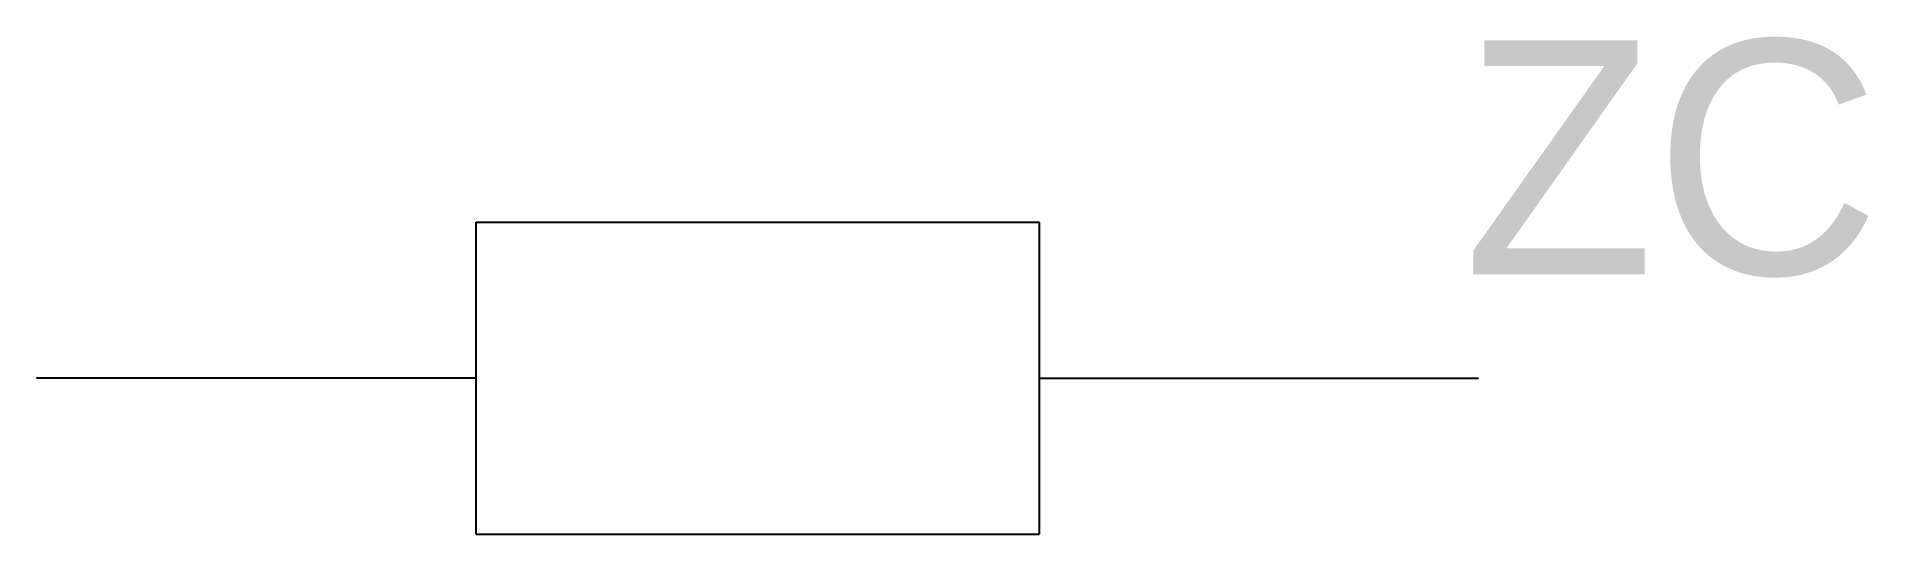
# Model space of a CAD drawing. Header units: metres. Extents: x 64959 to 67186, y -141486 to -140881.
import ezdxf

# ---------------------------------------------------------------- set-up
doc = ezdxf.new("R2010")
doc.units = ezdxf.units.M
doc.layers.add('DET1', color=1, linetype='Continuous')
doc.layers.add('R', color=3, linetype='Continuous')

msp = doc.modelspace()

# ---------------------------------------------------------------- linework, layer by layer
at = {"layer": 'DET1'}
for p, q in [((65492.92, -141296.12), (64958.51, -141296.12)), ((66177.73, -141296.12), (66712.14, -141296.12))]:
    msp.add_line(p, q, dxfattribs=at)
at = {"layer": 'R'}
for p, q in [((65492.92, -141106.49), (66177.73, -141106.49)), ((65492.92, -141485.76), (65492.92, -141106.49)), ((66177.73, -141106.49), (66177.73, -141485.76)), ((65492.92, -141485.76), (66177.73, -141485.76))]:
    msp.add_line(p, q, dxfattribs=at)

# ---------------------------------------------------------------- texts
msp.add_text('ZC', height=284.46, dxfattribs=at).set_placement((66693.67, -141169.96))

doc.saveas('drawing.dxf')
